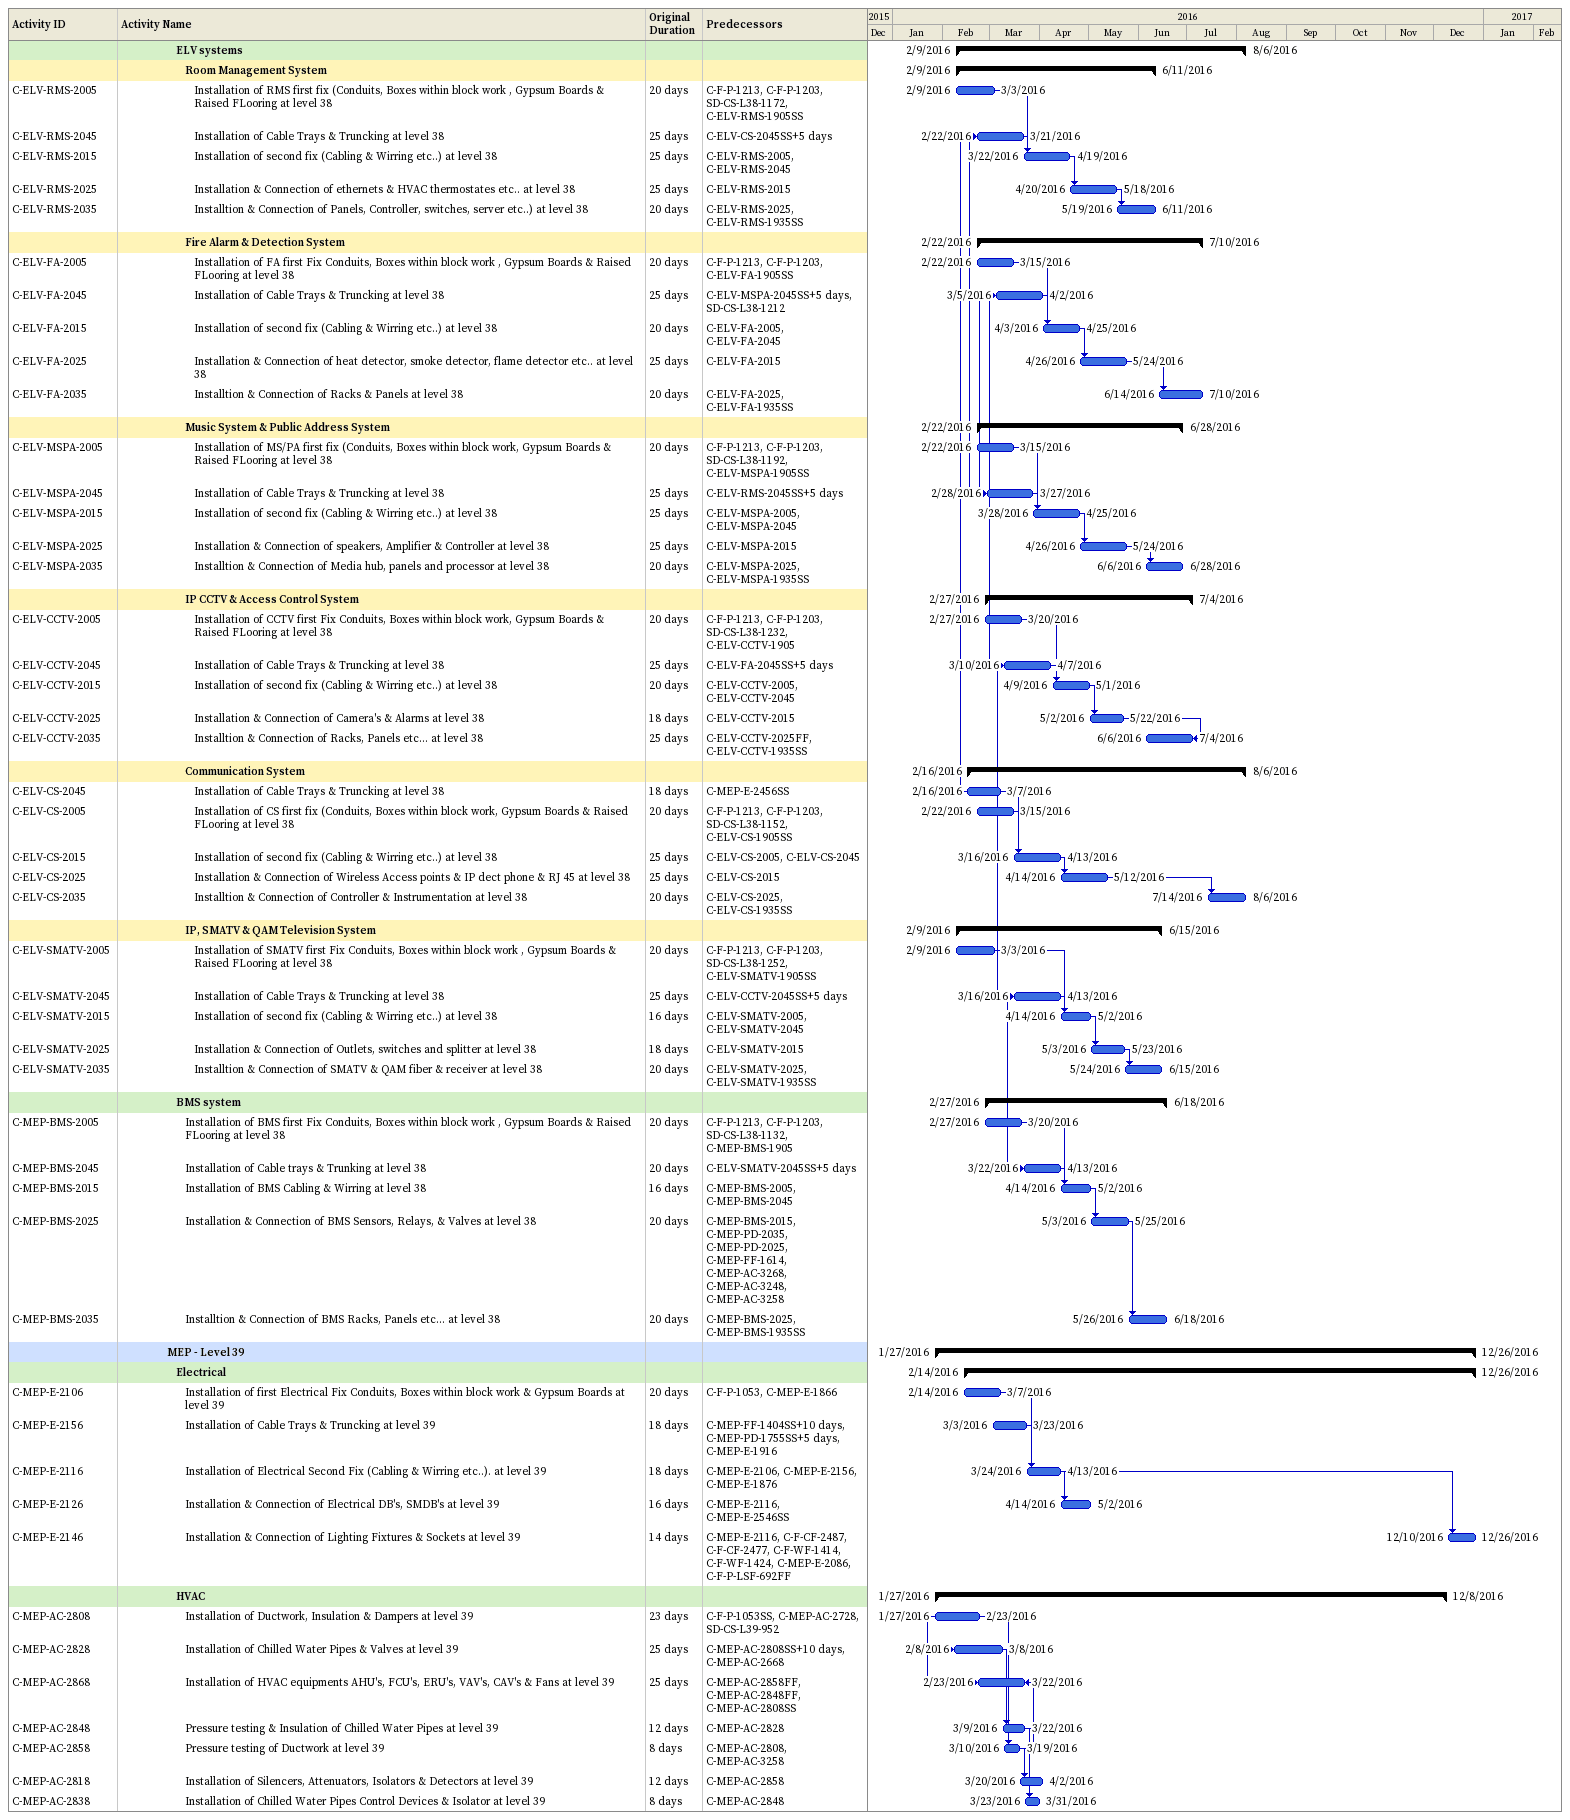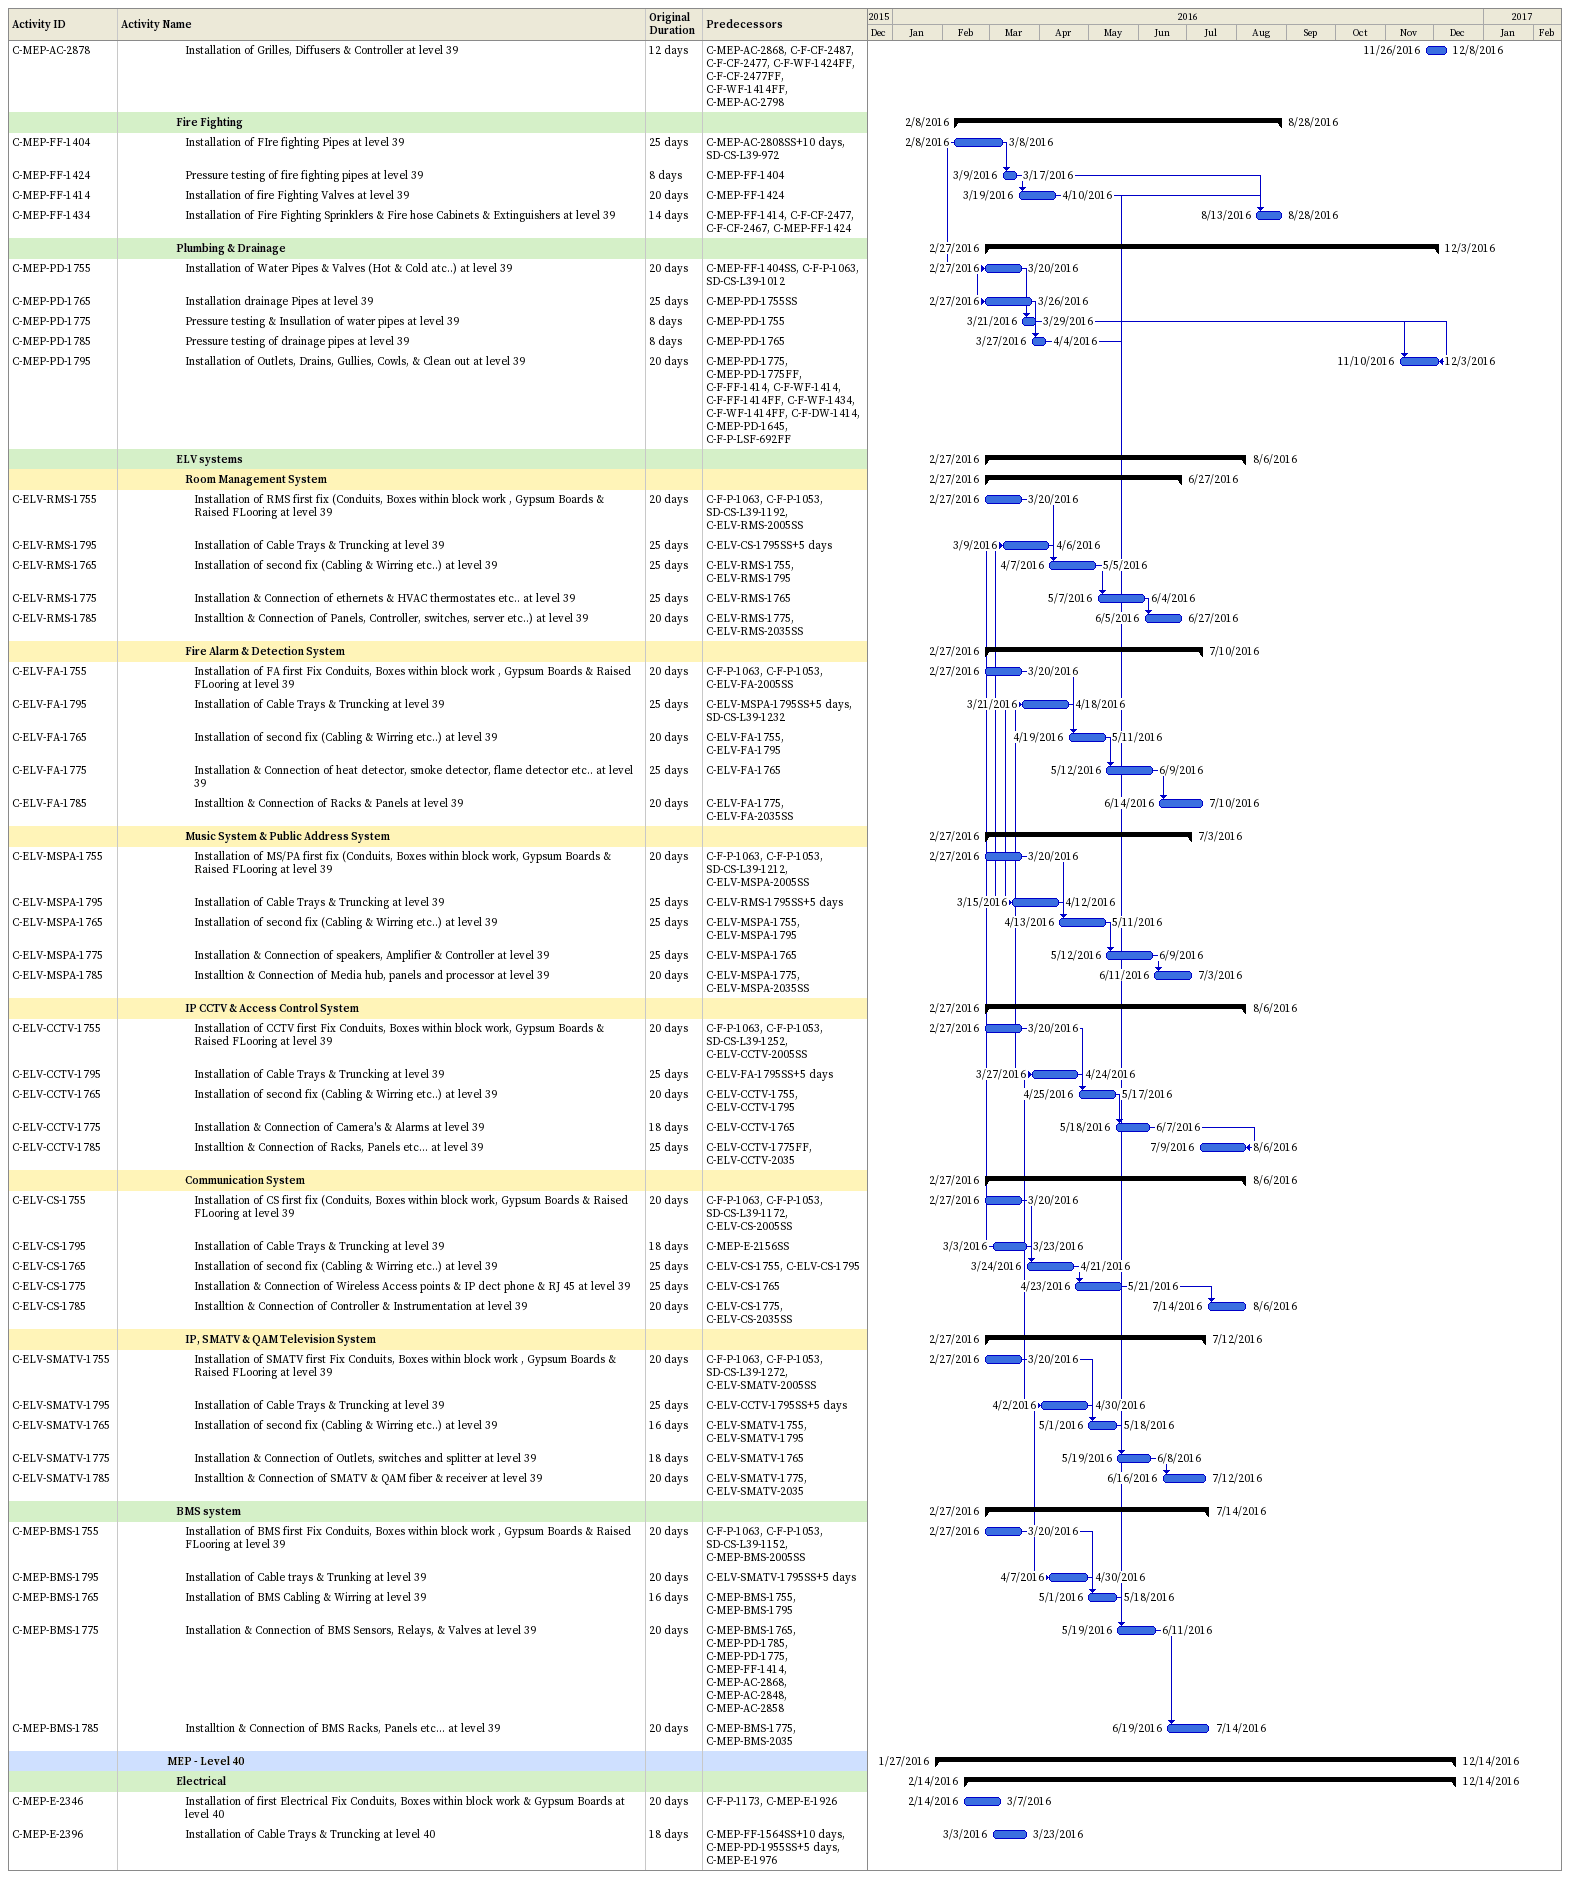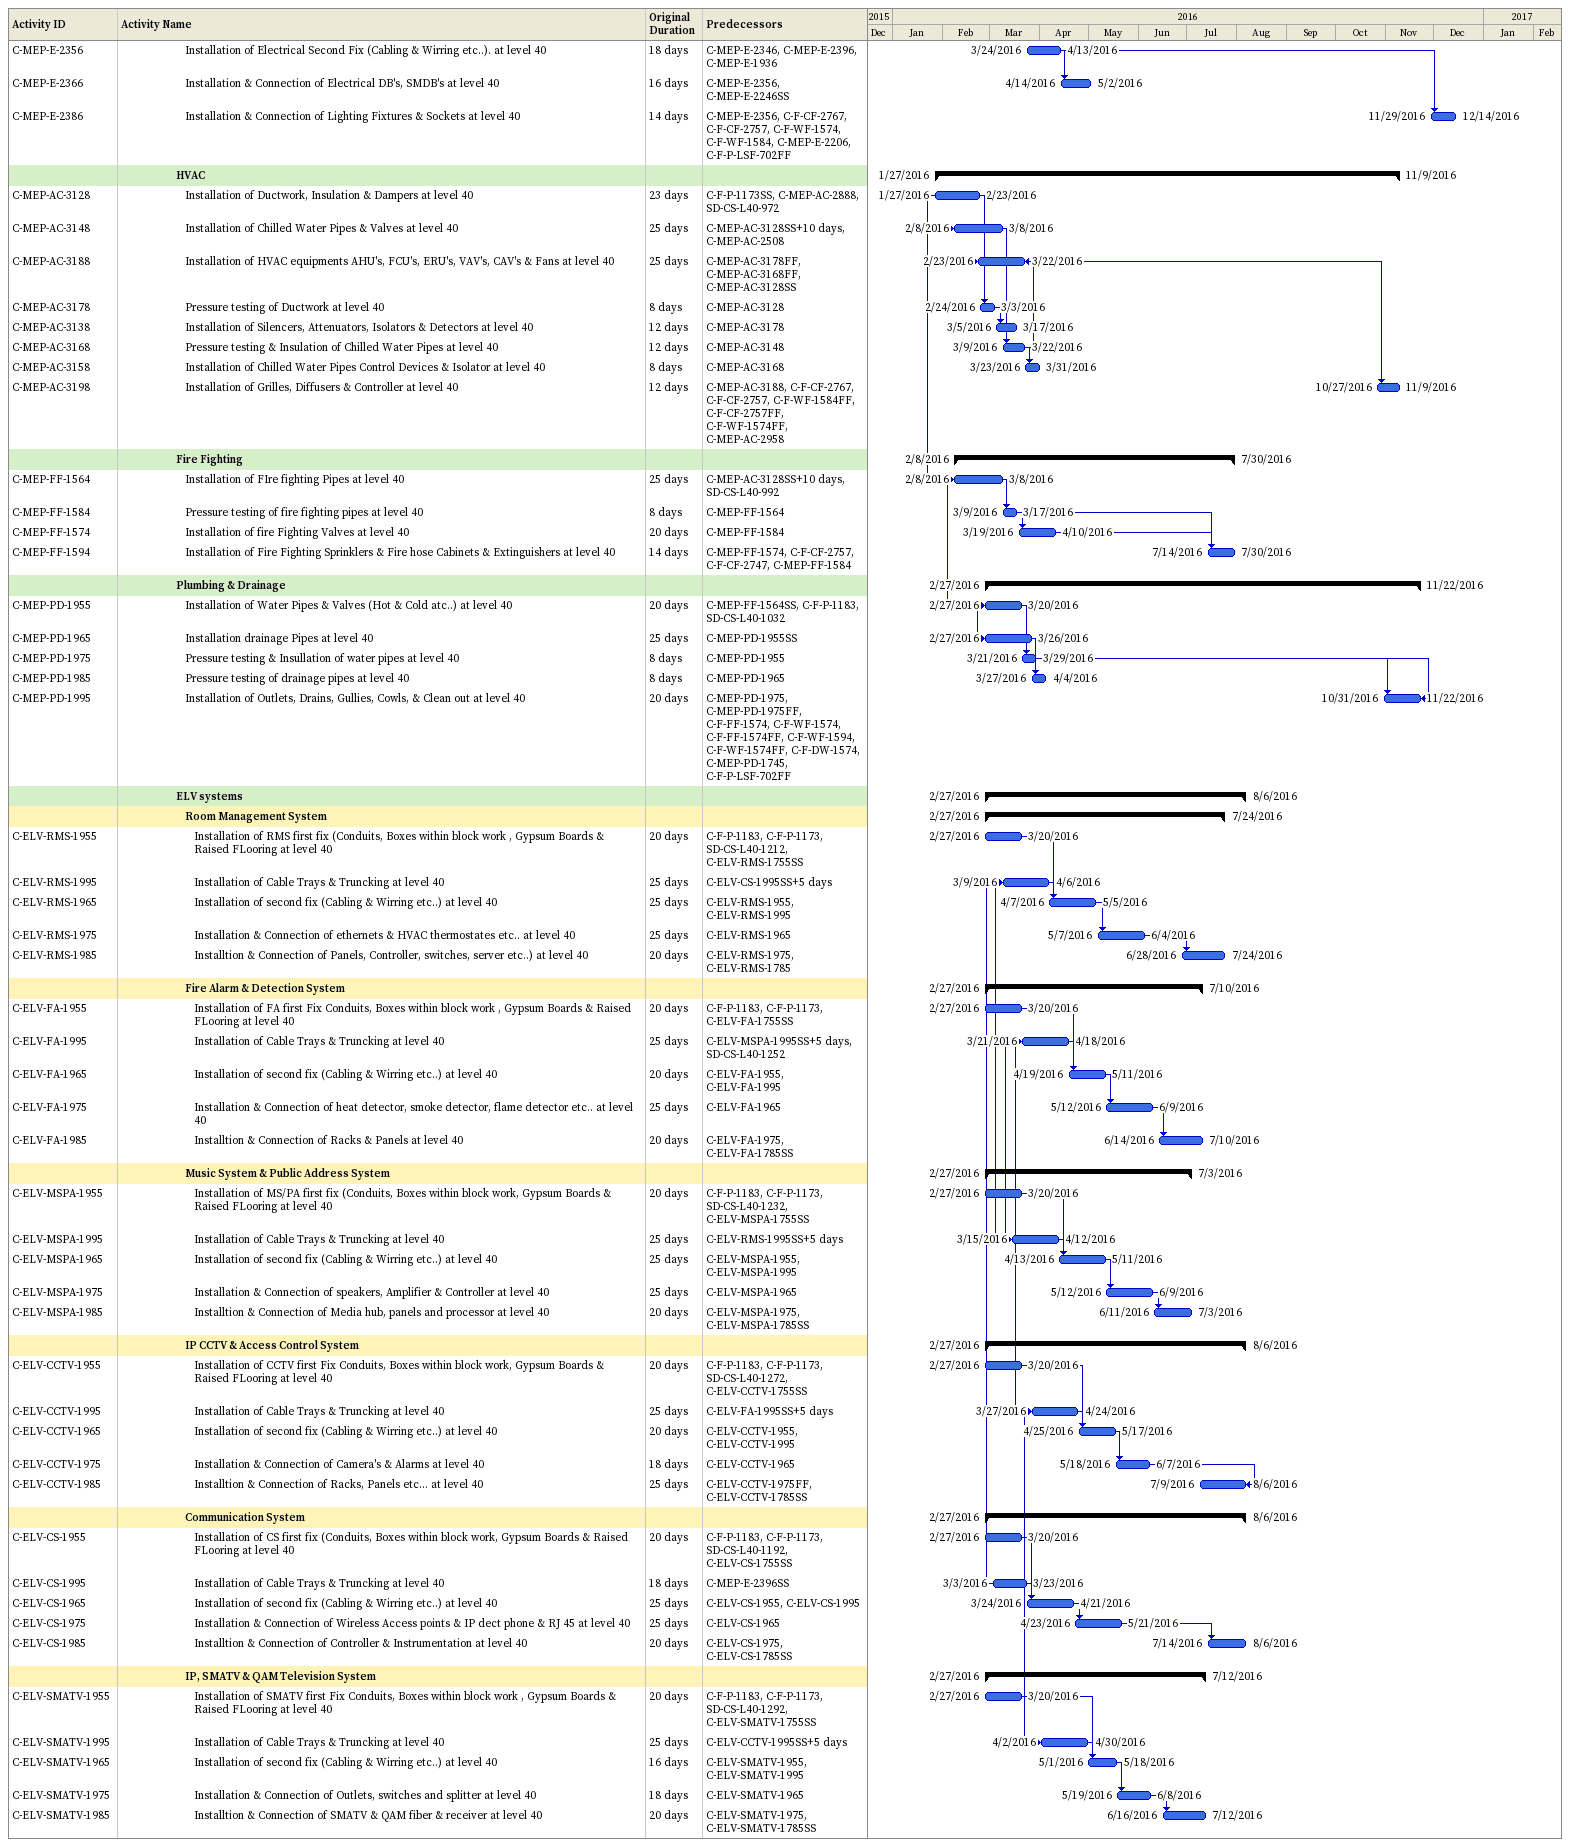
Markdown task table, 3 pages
| ID | Level | Task | Original duration | Start | Finish | Predecessors |
|---|---|---|---|---|---|---|
|  | 7 | **ELV systems** |  | 2016-02-09 | 2016-08-06 |  |
|  | 8 | **Room Management System** |  | 2016-02-09 | 2016-06-11 |  |
| C-ELV-RMS-2005 | 9 | Installation of RMS first fix (Conduits, Boxes within block work , Gypsum Boards & Raised FLooring at level 38 | 20d | 2016-02-09 | 2016-03-03 | C-F-P-1213, C-F-P-1203, SD-CS-L38-1172, C-ELV-RMS-1905SS |
| C-ELV-RMS-2045 | 9 | Installation of Cable Trays & Truncking at level 38 | 25d | 2016-02-22 | 2016-03-21 | C-ELV-CS-2045SS+5d |
| C-ELV-RMS-2015 | 9 | Installation of second fix (Cabling & Wirring etc..) at level 38 | 25d | 2016-03-22 | 2016-04-19 | C-ELV-RMS-2005, C-ELV-RMS-2045 |
| C-ELV-RMS-2025 | 9 | Installation & Connection of ethernets & HVAC thermostates etc.. at level 38 | 25d | 2016-04-20 | 2016-05-18 | C-ELV-RMS-2015 |
| C-ELV-RMS-2035 | 9 | Installtion & Connection of Panels, Controller, switches, server etc..) at level 38 | 20d | 2016-05-19 | 2016-06-11 | C-ELV-RMS-2025, C-ELV-RMS-1935SS |
|  | 8 | **Fire Alarm & Detection System** |  | 2016-02-22 | 2016-07-10 |  |
| C-ELV-FA-2005 | 9 | Installation of FA first Fix Conduits, Boxes within block work , Gypsum Boards & Raised FLooring at level 38 | 20d | 2016-02-22 | 2016-03-15 | C-F-P-1213, C-F-P-1203, C-ELV-FA-1905SS |
| C-ELV-FA-2045 | 9 | Installation of Cable Trays & Truncking at level 38 | 25d | 2016-03-05 | 2016-04-02 | C-ELV-MSPA-2045SS+5d, SD-CS-L38-1212 |
| C-ELV-FA-2015 | 9 | Installation of second fix (Cabling & Wirring etc..) at level 38 | 20d | 2016-04-03 | 2016-04-25 | C-ELV-FA-2005, C-ELV-FA-2045 |
| C-ELV-FA-2025 | 9 | Installation & Connection of heat detector, smoke detector, flame detector etc.. at level 38 | 25d | 2016-04-26 | 2016-05-24 | C-ELV-FA-2015 |
| C-ELV-FA-2035 | 9 | Installtion & Connection of Racks & Panels at level 38 | 20d | 2016-06-14 | 2016-07-10 | C-ELV-FA-2025, C-ELV-FA-1935SS |
|  | 8 | **Music System & Public Address System** |  | 2016-02-22 | 2016-06-28 |  |
| C-ELV-MSPA-2005 | 9 | Installation of MS/PA first fix (Conduits, Boxes within block work, Gypsum Boards & Raised FLooring at level 38 | 20d | 2016-02-22 | 2016-03-15 | C-F-P-1213, C-F-P-1203, SD-CS-L38-1192, C-ELV-MSPA-1905SS |
| C-ELV-MSPA-2045 | 9 | Installation of Cable Trays & Truncking at level 38 | 25d | 2016-02-28 | 2016-03-27 | C-ELV-RMS-2045SS+5d |
| C-ELV-MSPA-2015 | 9 | Installation of second fix (Cabling & Wirring etc..) at level 38 | 25d | 2016-03-28 | 2016-04-25 | C-ELV-MSPA-2005, C-ELV-MSPA-2045 |
| C-ELV-MSPA-2025 | 9 | Installation & Connection of speakers, Amplifier & Controller at level 38 | 25d | 2016-04-26 | 2016-05-24 | C-ELV-MSPA-2015 |
| C-ELV-MSPA-2035 | 9 | Installtion & Connection of Media hub, panels and processor at level 38 | 20d | 2016-06-06 | 2016-06-28 | C-ELV-MSPA-2025, C-ELV-MSPA-1935SS |
|  | 8 | **IP CCTV & Access Control System** |  | 2016-02-27 | 2016-07-04 |  |
| C-ELV-CCTV-2005 | 9 | Installation of CCTV first Fix Conduits, Boxes within block work, Gypsum Boards & Raised FLooring at level 38 | 20d | 2016-02-27 | 2016-03-20 | C-F-P-1213, C-F-P-1203, SD-CS-L38-1232, C-ELV-CCTV-1905 |
| C-ELV-CCTV-2045 | 9 | Installation of Cable Trays & Truncking at level 38 | 25d | 2016-03-10 | 2016-04-07 | C-ELV-FA-2045SS+5d |
| C-ELV-CCTV-2015 | 9 | Installation of second fix (Cabling & Wirring etc..) at level 38 | 20d | 2016-04-09 | 2016-05-01 | C-ELV-CCTV-2005, C-ELV-CCTV-2045 |
| C-ELV-CCTV-2025 | 9 | Installation & Connection of Camera's & Alarms at level 38 | 18d | 2016-05-02 | 2016-05-22 | C-ELV-CCTV-2015 |
| C-ELV-CCTV-2035 | 9 | Installtion & Connection of Racks, Panels etc... at level 38 | 25d | 2016-06-06 | 2016-07-04 | C-ELV-CCTV-2025FF, C-ELV-CCTV-1935SS |
|  | 8 | **Communication System** |  | 2016-02-16 | 2016-08-06 |  |
| C-ELV-CS-2045 | 9 | Installation of Cable Trays & Truncking at level 38 | 18d | 2016-02-16 | 2016-03-07 | C-MEP-E-2456SS |
| C-ELV-CS-2005 | 9 | Installation of CS first fix (Conduits, Boxes within block work, Gypsum Boards & Raised FLooring at level 38 | 20d | 2016-02-22 | 2016-03-15 | C-F-P-1213, C-F-P-1203, SD-CS-L38-1152, C-ELV-CS-1905SS |
| C-ELV-CS-2015 | 9 | Installation of second fix (Cabling & Wirring etc..) at level 38 | 25d | 2016-03-16 | 2016-04-13 | C-ELV-CS-2005, C-ELV-CS-2045 |
| C-ELV-CS-2025 | 9 | Installation & Connection of Wireless Access points & IP dect phone & RJ 45 at level 38 | 25d | 2016-04-14 | 2016-05-12 | C-ELV-CS-2015 |
| C-ELV-CS-2035 | 9 | Installtion & Connection of Controller & Instrumentation at level 38 | 20d | 2016-07-14 | 2016-08-06 | C-ELV-CS-2025, C-ELV-CS-1935SS |
|  | 8 | **IP, SMATV & QAM Television System** |  | 2016-02-09 | 2016-06-15 |  |
| C-ELV-SMATV-2005 | 9 | Installation of SMATV first Fix Conduits, Boxes within block work , Gypsum Boards & Raised FLooring at level 38 | 20d | 2016-02-09 | 2016-03-03 | C-F-P-1213, C-F-P-1203, SD-CS-L38-1252, C-ELV-SMATV-1905SS |
| C-ELV-SMATV-2045 | 9 | Installation of Cable Trays & Truncking at level 38 | 25d | 2016-03-16 | 2016-04-13 | C-ELV-CCTV-2045SS+5d |
| C-ELV-SMATV-2015 | 9 | Installation of second fix (Cabling & Wirring etc..) at level 38 | 16d | 2016-04-14 | 2016-05-02 | C-ELV-SMATV-2005, C-ELV-SMATV-2045 |
| C-ELV-SMATV-2025 | 9 | Installation & Connection of Outlets, switches and splitter at level 38 | 18d | 2016-05-03 | 2016-05-23 | C-ELV-SMATV-2015 |
| C-ELV-SMATV-2035 | 9 | Installtion & Connection of SMATV & QAM fiber & receiver at level 38 | 20d | 2016-05-24 | 2016-06-15 | C-ELV-SMATV-2025, C-ELV-SMATV-1935SS |
|  | 7 | **BMS system** |  | 2016-02-27 | 2016-06-18 |  |
| C-MEP-BMS-2005 | 8 | Installation of BMS first Fix Conduits, Boxes within block work , Gypsum Boards & Raised FLooring at level 38 | 20d | 2016-02-27 | 2016-03-20 | C-F-P-1213, C-F-P-1203, SD-CS-L38-1132, C-MEP-BMS-1905 |
| C-MEP-BMS-2045 | 8 | Installation of Cable trays & Trunking at level 38 | 20d | 2016-03-22 | 2016-04-13 | C-ELV-SMATV-2045SS+5d |
| C-MEP-BMS-2015 | 8 | Installation of BMS Cabling & Wirring at level 38 | 16d | 2016-04-14 | 2016-05-02 | C-MEP-BMS-2005, C-MEP-BMS-2045 |
| C-MEP-BMS-2025 | 8 | Installation & Connection of BMS Sensors, Relays, & Valves at level 38 | 20d | 2016-05-03 | 2016-05-25 | C-MEP-BMS-2015, C-MEP-PD-2035, C-MEP-PD-2025, C-MEP-FF-1614, C-MEP-AC-3268, C-MEP-AC-3248, C-MEP-AC-3258 |
| C-MEP-BMS-2035 | 8 | Installtion & Connection of BMS Racks, Panels etc... at level 38 | 20d | 2016-05-26 | 2016-06-18 | C-MEP-BMS-2025, C-MEP-BMS-1935SS |
|  | 6 | **MEP - Level 39** |  | 2016-01-27 | 2016-12-26 |  |
|  | 7 | **Electrical** |  | 2016-02-14 | 2016-12-26 |  |
| C-MEP-E-2106 | 8 | Installation of first Electrical Fix Conduits, Boxes within block work & Gypsum Boards at level 39 | 20d | 2016-02-14 | 2016-03-07 | C-F-P-1053, C-MEP-E-1866 |
| C-MEP-E-2156 | 8 | Installation of Cable Trays & Truncking at level 39 | 18d | 2016-03-03 | 2016-03-23 | C-MEP-FF-1404SS+10d, C-MEP-PD-1755SS+5d, C-MEP-E-1916 |
| C-MEP-E-2116 | 8 | Installation of Electrical Second Fix (Cabling & Wirring etc..). at level 39 | 18d | 2016-03-24 | 2016-04-13 | C-MEP-E-2106, C-MEP-E-2156, C-MEP-E-1876 |
| C-MEP-E-2126 | 8 | Installation & Connection of Electrical DB's, SMDB's at level 39 | 16d | 2016-04-14 | 2016-05-02 | C-MEP-E-2116, C-MEP-E-2546SS |
| C-MEP-E-2146 | 8 | Installation & Connection of Lighting Fixtures & Sockets at level 39 | 14d | 2016-12-10 | 2016-12-26 | C-MEP-E-2116, C-F-CF-2487, C-F-CF-2477, C-F-WF-1414, C-F-WF-1424, C-MEP-E-2086, C-F-P-LSF-692FF |
|  | 7 | **HVAC** |  | 2016-01-27 | 2016-12-08 |  |
| C-MEP-AC-2808 | 8 | Installation of Ductwork, Insulation & Dampers at level 39 | 23d | 2016-01-27 | 2016-02-23 | C-F-P-1053SS, C-MEP-AC-2728, SD-CS-L39-952 |
| C-MEP-AC-2828 | 8 | Installation of Chilled Water Pipes & Valves at level 39 | 25d | 2016-02-08 | 2016-03-08 | C-MEP-AC-2808SS+10d, C-MEP-AC-2668 |
| C-MEP-AC-2868 | 8 | Installation of HVAC equipments AHU's, FCU's, ERU's, VAV's, CAV's & Fans at level 39 | 25d | 2016-02-23 | 2016-03-22 | C-MEP-AC-2858FF, C-MEP-AC-2848FF, C-MEP-AC-2808SS |
| C-MEP-AC-2848 | 8 | Pressure testing & Insulation of Chilled Water Pipes at level 39 | 12d | 2016-03-09 | 2016-03-22 | C-MEP-AC-2828 |
| C-MEP-AC-2858 | 8 | Pressure testing of Ductwork at level 39 | 8d | 2016-03-10 | 2016-03-19 | C-MEP-AC-2808, C-MEP-AC-3258 |
| C-MEP-AC-2818 | 8 | Installation of Silencers, Attenuators, Isolators & Detectors at level 39 | 12d | 2016-03-20 | 2016-04-02 | C-MEP-AC-2858 |
| C-MEP-AC-2838 | 8 | Installation of Chilled Water Pipes Control Devices & Isolator at level 39 | 8d | 2016-03-23 | 2016-03-31 | C-MEP-AC-2848 |
| C-MEP-AC-2878 | 8 | Installation of Grilles, Diffusers & Controller at level 39 | 12d | 2016-11-26 | 2016-12-08 | C-MEP-AC-2868, C-F-CF-2487, C-F-CF-2477, C-F-WF-1424FF, C-F-CF-2477FF, C-F-WF-1414FF, C-MEP-AC-2798 |
|  | 7 | **Fire Fighting** |  | 2016-02-08 | 2016-08-28 |  |
| C-MEP-FF-1404 | 8 | Installation of FIre fighting Pipes at level 39 | 25d | 2016-02-08 | 2016-03-08 | C-MEP-AC-2808SS+10d, SD-CS-L39-972 |
| C-MEP-FF-1424 | 8 | Pressure testing of fire fighting pipes at level 39 | 8d | 2016-03-09 | 2016-03-17 | C-MEP-FF-1404 |
| C-MEP-FF-1414 | 8 | Installation of fire Fighting Valves at level 39 | 20d | 2016-03-19 | 2016-04-10 | C-MEP-FF-1424 |
| C-MEP-FF-1434 | 8 | Installation of Fire Fighting Sprinklers & Fire hose Cabinets & Extinguishers at level 39 | 14d | 2016-08-13 | 2016-08-28 | C-MEP-FF-1414, C-F-CF-2477, C-F-CF-2467, C-MEP-FF-1424 |
|  | 7 | **Plumbing & Drainage** |  | 2016-02-27 | 2016-12-03 |  |
| C-MEP-PD-1755 | 8 | Installation of Water Pipes & Valves (Hot & Cold atc..) at level 39 | 20d | 2016-02-27 | 2016-03-20 | C-MEP-FF-1404SS, C-F-P-1063, SD-CS-L39-1012 |
| C-MEP-PD-1765 | 8 | Installation drainage Pipes at level 39 | 25d | 2016-02-27 | 2016-03-26 | C-MEP-PD-1755SS |
| C-MEP-PD-1775 | 8 | Pressure testing & Insullation of water pipes at level 39 | 8d | 2016-03-21 | 2016-03-29 | C-MEP-PD-1755 |
| C-MEP-PD-1785 | 8 | Pressure testing of drainage pipes at level 39 | 8d | 2016-03-27 | 2016-04-04 | C-MEP-PD-1765 |
| C-MEP-PD-1795 | 8 | Installation of Outlets, Drains, Gullies, Cowls, & Clean out at level 39 | 20d | 2016-11-10 | 2016-12-03 | C-MEP-PD-1775, C-MEP-PD-1775FF, C-F-FF-1414, C-F-WF-1414, C-F-FF-1414FF, C-F-WF-1434, C-F-WF-1414FF, C-F-DW-1414, C-MEP-PD-1645, C-F-P-LSF-692FF |
|  | 7 | **ELV systems** |  | 2016-02-27 | 2016-08-06 |  |
|  | 8 | **Room Management System** |  | 2016-02-27 | 2016-06-27 |  |
| C-ELV-RMS-1755 | 9 | Installation of RMS first fix (Conduits, Boxes within block work , Gypsum Boards & Raised FLooring at level 39 | 20d | 2016-02-27 | 2016-03-20 | C-F-P-1063, C-F-P-1053, SD-CS-L39-1192, C-ELV-RMS-2005SS |
| C-ELV-RMS-1795 | 9 | Installation of Cable Trays & Truncking at level 39 | 25d | 2016-03-09 | 2016-04-06 | C-ELV-CS-1795SS+5d |
| C-ELV-RMS-1765 | 9 | Installation of second fix (Cabling & Wirring etc..) at level 39 | 25d | 2016-04-07 | 2016-05-05 | C-ELV-RMS-1755, C-ELV-RMS-1795 |
| C-ELV-RMS-1775 | 9 | Installation & Connection of ethernets & HVAC thermostates etc.. at level 39 | 25d | 2016-05-07 | 2016-06-04 | C-ELV-RMS-1765 |
| C-ELV-RMS-1785 | 9 | Installtion & Connection of Panels, Controller, switches, server etc..) at level 39 | 20d | 2016-06-05 | 2016-06-27 | C-ELV-RMS-1775, C-ELV-RMS-2035SS |
|  | 8 | **Fire Alarm & Detection System** |  | 2016-02-27 | 2016-07-10 |  |
| C-ELV-FA-1755 | 9 | Installation of FA first Fix Conduits, Boxes within block work , Gypsum Boards & Raised FLooring at level 39 | 20d | 2016-02-27 | 2016-03-20 | C-F-P-1063, C-F-P-1053, C-ELV-FA-2005SS |
| C-ELV-FA-1795 | 9 | Installation of Cable Trays & Truncking at level 39 | 25d | 2016-03-21 | 2016-04-18 | C-ELV-MSPA-1795SS+5d, SD-CS-L39-1232 |
| C-ELV-FA-1765 | 9 | Installation of second fix (Cabling & Wirring etc..) at level 39 | 20d | 2016-04-19 | 2016-05-11 | C-ELV-FA-1755, C-ELV-FA-1795 |
| C-ELV-FA-1775 | 9 | Installation & Connection of heat detector, smoke detector, flame detector etc.. at level 39 | 25d | 2016-05-12 | 2016-06-09 | C-ELV-FA-1765 |
| C-ELV-FA-1785 | 9 | Installtion & Connection of Racks & Panels at level 39 | 20d | 2016-06-14 | 2016-07-10 | C-ELV-FA-1775, C-ELV-FA-2035SS |
|  | 8 | **Music System & Public Address System** |  | 2016-02-27 | 2016-07-03 |  |
| C-ELV-MSPA-1755 | 9 | Installation of MS/PA first fix (Conduits, Boxes within block work, Gypsum Boards & Raised FLooring at level 39 | 20d | 2016-02-27 | 2016-03-20 | C-F-P-1063, C-F-P-1053, SD-CS-L39-1212, C-ELV-MSPA-2005SS |
| C-ELV-MSPA-1795 | 9 | Installation of Cable Trays & Truncking at level 39 | 25d | 2016-03-15 | 2016-04-12 | C-ELV-RMS-1795SS+5d |
| C-ELV-MSPA-1765 | 9 | Installation of second fix (Cabling & Wirring etc..) at level 39 | 25d | 2016-04-13 | 2016-05-11 | C-ELV-MSPA-1755, C-ELV-MSPA-1795 |
| C-ELV-MSPA-1775 | 9 | Installation & Connection of speakers, Amplifier & Controller at level 39 | 25d | 2016-05-12 | 2016-06-09 | C-ELV-MSPA-1765 |
| C-ELV-MSPA-1785 | 9 | Installtion & Connection of Media hub, panels and processor at level 39 | 20d | 2016-06-11 | 2016-07-03 | C-ELV-MSPA-1775, C-ELV-MSPA-2035SS |
|  | 8 | **IP CCTV & Access Control System** |  | 2016-02-27 | 2016-08-06 |  |
| C-ELV-CCTV-1755 | 9 | Installation of CCTV first Fix Conduits, Boxes within block work, Gypsum Boards & Raised FLooring at level 39 | 20d | 2016-02-27 | 2016-03-20 | C-F-P-1063, C-F-P-1053, SD-CS-L39-1252, C-ELV-CCTV-2005SS |
| C-ELV-CCTV-1795 | 9 | Installation of Cable Trays & Truncking at level 39 | 25d | 2016-03-27 | 2016-04-24 | C-ELV-FA-1795SS+5d |
| C-ELV-CCTV-1765 | 9 | Installation of second fix (Cabling & Wirring etc..) at level 39 | 20d | 2016-04-25 | 2016-05-17 | C-ELV-CCTV-1755, C-ELV-CCTV-1795 |
| C-ELV-CCTV-1775 | 9 | Installation & Connection of Camera's & Alarms at level 39 | 18d | 2016-05-18 | 2016-06-07 | C-ELV-CCTV-1765 |
| C-ELV-CCTV-1785 | 9 | Installtion & Connection of Racks, Panels etc... at level 39 | 25d | 2016-07-09 | 2016-08-06 | C-ELV-CCTV-1775FF, C-ELV-CCTV-2035 |
|  | 8 | **Communication System** |  | 2016-02-27 | 2016-08-06 |  |
| C-ELV-CS-1755 | 9 | Installation of CS first fix (Conduits, Boxes within block work, Gypsum Boards & Raised FLooring at level 39 | 20d | 2016-02-27 | 2016-03-20 | C-F-P-1063, C-F-P-1053, SD-CS-L39-1172, C-ELV-CS-2005SS |
| C-ELV-CS-1795 | 9 | Installation of Cable Trays & Truncking at level 39 | 18d | 2016-03-03 | 2016-03-23 | C-MEP-E-2156SS |
| C-ELV-CS-1765 | 9 | Installation of second fix (Cabling & Wirring etc..) at level 39 | 25d | 2016-03-24 | 2016-04-21 | C-ELV-CS-1755, C-ELV-CS-1795 |
| C-ELV-CS-1775 | 9 | Installation & Connection of Wireless Access points & IP dect phone & RJ 45 at level 39 | 25d | 2016-04-23 | 2016-05-21 | C-ELV-CS-1765 |
| C-ELV-CS-1785 | 9 | Installtion & Connection of Controller & Instrumentation at level 39 | 20d | 2016-07-14 | 2016-08-06 | C-ELV-CS-1775, C-ELV-CS-2035SS |
|  | 8 | **IP, SMATV & QAM Television System** |  | 2016-02-27 | 2016-07-12 |  |
| C-ELV-SMATV-1755 | 9 | Installation of SMATV first Fix Conduits, Boxes within block work , Gypsum Boards & Raised FLooring at level 39 | 20d | 2016-02-27 | 2016-03-20 | C-F-P-1063, C-F-P-1053, SD-CS-L39-1272, C-ELV-SMATV-2005SS |
| C-ELV-SMATV-1795 | 9 | Installation of Cable Trays & Truncking at level 39 | 25d | 2016-04-02 | 2016-04-30 | C-ELV-CCTV-1795SS+5d |
| C-ELV-SMATV-1765 | 9 | Installation of second fix (Cabling & Wirring etc..) at level 39 | 16d | 2016-05-01 | 2016-05-18 | C-ELV-SMATV-1755, C-ELV-SMATV-1795 |
| C-ELV-SMATV-1775 | 9 | Installation & Connection of Outlets, switches and splitter at level 39 | 18d | 2016-05-19 | 2016-06-08 | C-ELV-SMATV-1765 |
| C-ELV-SMATV-1785 | 9 | Installtion & Connection of SMATV & QAM fiber & receiver at level 39 | 20d | 2016-06-16 | 2016-07-12 | C-ELV-SMATV-1775, C-ELV-SMATV-2035 |
|  | 7 | **BMS system** |  | 2016-02-27 | 2016-07-14 |  |
| C-MEP-BMS-1755 | 8 | Installation of BMS first Fix Conduits, Boxes within block work , Gypsum Boards & Raised FLooring at level 39 | 20d | 2016-02-27 | 2016-03-20 | C-F-P-1063, C-F-P-1053, SD-CS-L39-1152, C-MEP-BMS-2005SS |
| C-MEP-BMS-1795 | 8 | Installation of Cable trays & Trunking at level 39 | 20d | 2016-04-07 | 2016-04-30 | C-ELV-SMATV-1795SS+5d |
| C-MEP-BMS-1765 | 8 | Installation of BMS Cabling & Wirring at level 39 | 16d | 2016-05-01 | 2016-05-18 | C-MEP-BMS-1755, C-MEP-BMS-1795 |
| C-MEP-BMS-1775 | 8 | Installation & Connection of BMS Sensors, Relays, & Valves at level 39 | 20d | 2016-05-19 | 2016-06-11 | C-MEP-BMS-1765, C-MEP-PD-1785, C-MEP-PD-1775, C-MEP-FF-1414, C-MEP-AC-2868, C-MEP-AC-2848, C-MEP-AC-2858 |
| C-MEP-BMS-1785 | 8 | Installtion & Connection of BMS Racks, Panels etc... at level 39 | 20d | 2016-06-19 | 2016-07-14 | C-MEP-BMS-1775, C-MEP-BMS-2035 |
|  | 6 | **MEP - Level 40** |  | 2016-01-27 | 2016-12-14 |  |
|  | 7 | **Electrical** |  | 2016-02-14 | 2016-12-14 |  |
| C-MEP-E-2346 | 8 | Installation of first Electrical Fix Conduits, Boxes within block work & Gypsum Boards at level 40 | 20d | 2016-02-14 | 2016-03-07 | C-F-P-1173, C-MEP-E-1926 |
| C-MEP-E-2396 | 8 | Installation of Cable Trays & Truncking at level 40 | 18d | 2016-03-03 | 2016-03-23 | C-MEP-FF-1564SS+10d, C-MEP-PD-1955SS+5d, C-MEP-E-1976 |
| C-MEP-E-2356 | 8 | Installation of Electrical Second Fix (Cabling & Wirring etc..). at level 40 | 18d | 2016-03-24 | 2016-04-13 | C-MEP-E-2346, C-MEP-E-2396, C-MEP-E-1936 |
| C-MEP-E-2366 | 8 | Installation & Connection of Electrical DB's, SMDB's at level 40 | 16d | 2016-04-14 | 2016-05-02 | C-MEP-E-2356, C-MEP-E-2246SS |
| C-MEP-E-2386 | 8 | Installation & Connection of Lighting Fixtures & Sockets at level 40 | 14d | 2016-11-29 | 2016-12-14 | C-MEP-E-2356, C-F-CF-2767, C-F-CF-2757, C-F-WF-1574, C-F-WF-1584, C-MEP-E-2206, C-F-P-LSF-702FF |
|  | 7 | **HVAC** |  | 2016-01-27 | 2016-11-09 |  |
| C-MEP-AC-3128 | 8 | Installation of Ductwork, Insulation & Dampers at level 40 | 23d | 2016-01-27 | 2016-02-23 | C-F-P-1173SS, C-MEP-AC-2888, SD-CS-L40-972 |
| C-MEP-AC-3148 | 8 | Installation of Chilled Water Pipes & Valves at level 40 | 25d | 2016-02-08 | 2016-03-08 | C-MEP-AC-3128SS+10d, C-MEP-AC-2508 |
| C-MEP-AC-3188 | 8 | Installation of HVAC equipments AHU's, FCU's, ERU's, VAV's, CAV's & Fans at level 40 | 25d | 2016-02-23 | 2016-03-22 | C-MEP-AC-3178FF, C-MEP-AC-3168FF, C-MEP-AC-3128SS |
| C-MEP-AC-3178 | 8 | Pressure testing of Ductwork at level 40 | 8d | 2016-02-24 | 2016-03-03 | C-MEP-AC-3128 |
| C-MEP-AC-3138 | 8 | Installation of Silencers, Attenuators, Isolators & Detectors at level 40 | 12d | 2016-03-05 | 2016-03-17 | C-MEP-AC-3178 |
| C-MEP-AC-3168 | 8 | Pressure testing & Insulation of Chilled Water Pipes at level 40 | 12d | 2016-03-09 | 2016-03-22 | C-MEP-AC-3148 |
| C-MEP-AC-3158 | 8 | Installation of Chilled Water Pipes Control Devices & Isolator at level 40 | 8d | 2016-03-23 | 2016-03-31 | C-MEP-AC-3168 |
| C-MEP-AC-3198 | 8 | Installation of Grilles, Diffusers & Controller at level 40 | 12d | 2016-10-27 | 2016-11-09 | C-MEP-AC-3188, C-F-CF-2767, C-F-CF-2757, C-F-WF-1584FF, C-F-CF-2757FF, C-F-WF-1574FF, C-MEP-AC-2958 |
|  | 7 | **Fire Fighting** |  | 2016-02-08 | 2016-07-30 |  |
| C-MEP-FF-1564 | 8 | Installation of FIre fighting Pipes at level 40 | 25d | 2016-02-08 | 2016-03-08 | C-MEP-AC-3128SS+10d, SD-CS-L40-992 |
| C-MEP-FF-1584 | 8 | Pressure testing of fire fighting pipes at level 40 | 8d | 2016-03-09 | 2016-03-17 | C-MEP-FF-1564 |
| C-MEP-FF-1574 | 8 | Installation of fire Fighting Valves at level 40 | 20d | 2016-03-19 | 2016-04-10 | C-MEP-FF-1584 |
| C-MEP-FF-1594 | 8 | Installation of Fire Fighting Sprinklers & Fire hose Cabinets & Extinguishers at level 40 | 14d | 2016-07-14 | 2016-07-30 | C-MEP-FF-1574, C-F-CF-2757, C-F-CF-2747, C-MEP-FF-1584 |
|  | 7 | **Plumbing & Drainage** |  | 2016-02-27 | 2016-11-22 |  |
| C-MEP-PD-1955 | 8 | Installation of Water Pipes & Valves (Hot & Cold atc..) at level 40 | 20d | 2016-02-27 | 2016-03-20 | C-MEP-FF-1564SS, C-F-P-1183, SD-CS-L40-1032 |
| C-MEP-PD-1965 | 8 | Installation drainage Pipes at level 40 | 25d | 2016-02-27 | 2016-03-26 | C-MEP-PD-1955SS |
| C-MEP-PD-1975 | 8 | Pressure testing & Insullation of water pipes at level 40 | 8d | 2016-03-21 | 2016-03-29 | C-MEP-PD-1955 |
| C-MEP-PD-1985 | 8 | Pressure testing of drainage pipes at level 40 | 8d | 2016-03-27 | 2016-04-04 | C-MEP-PD-1965 |
| C-MEP-PD-1995 | 8 | Installation of Outlets, Drains, Gullies, Cowls, & Clean out at level 40 | 20d | 2016-10-31 | 2016-11-22 | C-MEP-PD-1975, C-MEP-PD-1975FF, C-F-FF-1574, C-F-WF-1574, C-F-FF-1574FF, C-F-WF-1594, C-F-WF-1574FF, C-F-DW-1574, C-MEP-PD-1745, C-F-P-LSF-702FF |
|  | 7 | **ELV systems** |  | 2016-02-27 | 2016-08-06 |  |
|  | 8 | **Room Management System** |  | 2016-02-27 | 2016-07-24 |  |
| C-ELV-RMS-1955 | 9 | Installation of RMS first fix (Conduits, Boxes within block work , Gypsum Boards & Raised FLooring at level 40 | 20d | 2016-02-27 | 2016-03-20 | C-F-P-1183, C-F-P-1173, SD-CS-L40-1212, C-ELV-RMS-1755SS |
| C-ELV-RMS-1995 | 9 | Installation of Cable Trays & Truncking at level 40 | 25d | 2016-03-09 | 2016-04-06 | C-ELV-CS-1995SS+5d |
| C-ELV-RMS-1965 | 9 | Installation of second fix (Cabling & Wirring etc..) at level 40 | 25d | 2016-04-07 | 2016-05-05 | C-ELV-RMS-1955, C-ELV-RMS-1995 |
| C-ELV-RMS-1975 | 9 | Installation & Connection of ethernets & HVAC thermostates etc.. at level 40 | 25d | 2016-05-07 | 2016-06-04 | C-ELV-RMS-1965 |
| C-ELV-RMS-1985 | 9 | Installtion & Connection of Panels, Controller, switches, server etc..) at level 40 | 20d | 2016-06-28 | 2016-07-24 | C-ELV-RMS-1975, C-ELV-RMS-1785 |
|  | 8 | **Fire Alarm & Detection System** |  | 2016-02-27 | 2016-07-10 |  |
| C-ELV-FA-1955 | 9 | Installation of FA first Fix Conduits, Boxes within block work , Gypsum Boards & Raised FLooring at level 40 | 20d | 2016-02-27 | 2016-03-20 | C-F-P-1183, C-F-P-1173, C-ELV-FA-1755SS |
| C-ELV-FA-1995 | 9 | Installation of Cable Trays & Truncking at level 40 | 25d | 2016-03-21 | 2016-04-18 | C-ELV-MSPA-1995SS+5d, SD-CS-L40-1252 |
| C-ELV-FA-1965 | 9 | Installation of second fix (Cabling & Wirring etc..) at level 40 | 20d | 2016-04-19 | 2016-05-11 | C-ELV-FA-1955, C-ELV-FA-1995 |
| C-ELV-FA-1975 | 9 | Installation & Connection of heat detector, smoke detector, flame detector etc.. at level 40 | 25d | 2016-05-12 | 2016-06-09 | C-ELV-FA-1965 |
| C-ELV-FA-1985 | 9 | Installtion & Connection of Racks & Panels at level 40 | 20d | 2016-06-14 | 2016-07-10 | C-ELV-FA-1975, C-ELV-FA-1785SS |
|  | 8 | **Music System & Public Address System** |  | 2016-02-27 | 2016-07-03 |  |
| C-ELV-MSPA-1955 | 9 | Installation of MS/PA first fix (Conduits, Boxes within block work, Gypsum Boards & Raised FLooring at level 40 | 20d | 2016-02-27 | 2016-03-20 | C-F-P-1183, C-F-P-1173, SD-CS-L40-1232, C-ELV-MSPA-1755SS |
| C-ELV-MSPA-1995 | 9 | Installation of Cable Trays & Truncking at level 40 | 25d | 2016-03-15 | 2016-04-12 | C-ELV-RMS-1995SS+5d |
| C-ELV-MSPA-1965 | 9 | Installation of second fix (Cabling & Wirring etc..) at level 40 | 25d | 2016-04-13 | 2016-05-11 | C-ELV-MSPA-1955, C-ELV-MSPA-1995 |
| C-ELV-MSPA-1975 | 9 | Installation & Connection of speakers, Amplifier & Controller at level 40 | 25d | 2016-05-12 | 2016-06-09 | C-ELV-MSPA-1965 |
| C-ELV-MSPA-1985 | 9 | Installtion & Connection of Media hub, panels and processor at level 40 | 20d | 2016-06-11 | 2016-07-03 | C-ELV-MSPA-1975, C-ELV-MSPA-1785SS |
|  | 8 | **IP CCTV & Access Control System** |  | 2016-02-27 | 2016-08-06 |  |
| C-ELV-CCTV-1955 | 9 | Installation of CCTV first Fix Conduits, Boxes within block work, Gypsum Boards & Raised FLooring at level 40 | 20d | 2016-02-27 | 2016-03-20 | C-F-P-1183, C-F-P-1173, SD-CS-L40-1272, C-ELV-CCTV-1755SS |
| C-ELV-CCTV-1995 | 9 | Installation of Cable Trays & Truncking at level 40 | 25d | 2016-03-27 | 2016-04-24 | C-ELV-FA-1995SS+5d |
| C-ELV-CCTV-1965 | 9 | Installation of second fix (Cabling & Wirring etc..) at level 40 | 20d | 2016-04-25 | 2016-05-17 | C-ELV-CCTV-1955, C-ELV-CCTV-1995 |
| C-ELV-CCTV-1975 | 9 | Installation & Connection of Camera's & Alarms at level 40 | 18d | 2016-05-18 | 2016-06-07 | C-ELV-CCTV-1965 |
| C-ELV-CCTV-1985 | 9 | Installtion & Connection of Racks, Panels etc... at level 40 | 25d | 2016-07-09 | 2016-08-06 | C-ELV-CCTV-1975FF, C-ELV-CCTV-1785SS |
|  | 8 | **Communication System** |  | 2016-02-27 | 2016-08-06 |  |
| C-ELV-CS-1955 | 9 | Installation of CS first fix (Conduits, Boxes within block work, Gypsum Boards & Raised FLooring at level 40 | 20d | 2016-02-27 | 2016-03-20 | C-F-P-1183, C-F-P-1173, SD-CS-L40-1192, C-ELV-CS-1755SS |
| C-ELV-CS-1995 | 9 | Installation of Cable Trays & Truncking at level 40 | 18d | 2016-03-03 | 2016-03-23 | C-MEP-E-2396SS |
| C-ELV-CS-1965 | 9 | Installation of second fix (Cabling & Wirring etc..) at level 40 | 25d | 2016-03-24 | 2016-04-21 | C-ELV-CS-1955, C-ELV-CS-1995 |
| C-ELV-CS-1975 | 9 | Installation & Connection of Wireless Access points & IP dect phone & RJ 45 at level 40 | 25d | 2016-04-23 | 2016-05-21 | C-ELV-CS-1965 |
| C-ELV-CS-1985 | 9 | Installtion & Connection of Controller & Instrumentation at level 40 | 20d | 2016-07-14 | 2016-08-06 | C-ELV-CS-1975, C-ELV-CS-1785SS |
|  | 8 | **IP, SMATV & QAM Television System** |  | 2016-02-27 | 2016-07-12 |  |
| C-ELV-SMATV-1955 | 9 | Installation of SMATV first Fix Conduits, Boxes within block work , Gypsum Boards & Raised FLooring at level 40 | 20d | 2016-02-27 | 2016-03-20 | C-F-P-1183, C-F-P-1173, SD-CS-L40-1292, C-ELV-SMATV-1755SS |
| C-ELV-SMATV-1995 | 9 | Installation of Cable Trays & Truncking at level 40 | 25d | 2016-04-02 | 2016-04-30 | C-ELV-CCTV-1995SS+5d |
| C-ELV-SMATV-1965 | 9 | Installation of second fix (Cabling & Wirring etc..) at level 40 | 16d | 2016-05-01 | 2016-05-18 | C-ELV-SMATV-1955, C-ELV-SMATV-1995 |
| C-ELV-SMATV-1975 | 9 | Installation & Connection of Outlets, switches and splitter at level 40 | 18d | 2016-05-19 | 2016-06-08 | C-ELV-SMATV-1965 |
| C-ELV-SMATV-1985 | 9 | Installtion & Connection of SMATV & QAM fiber & receiver at level 40 | 20d | 2016-06-16 | 2016-07-12 | C-ELV-SMATV-1975, C-ELV-SMATV-1785SS |
